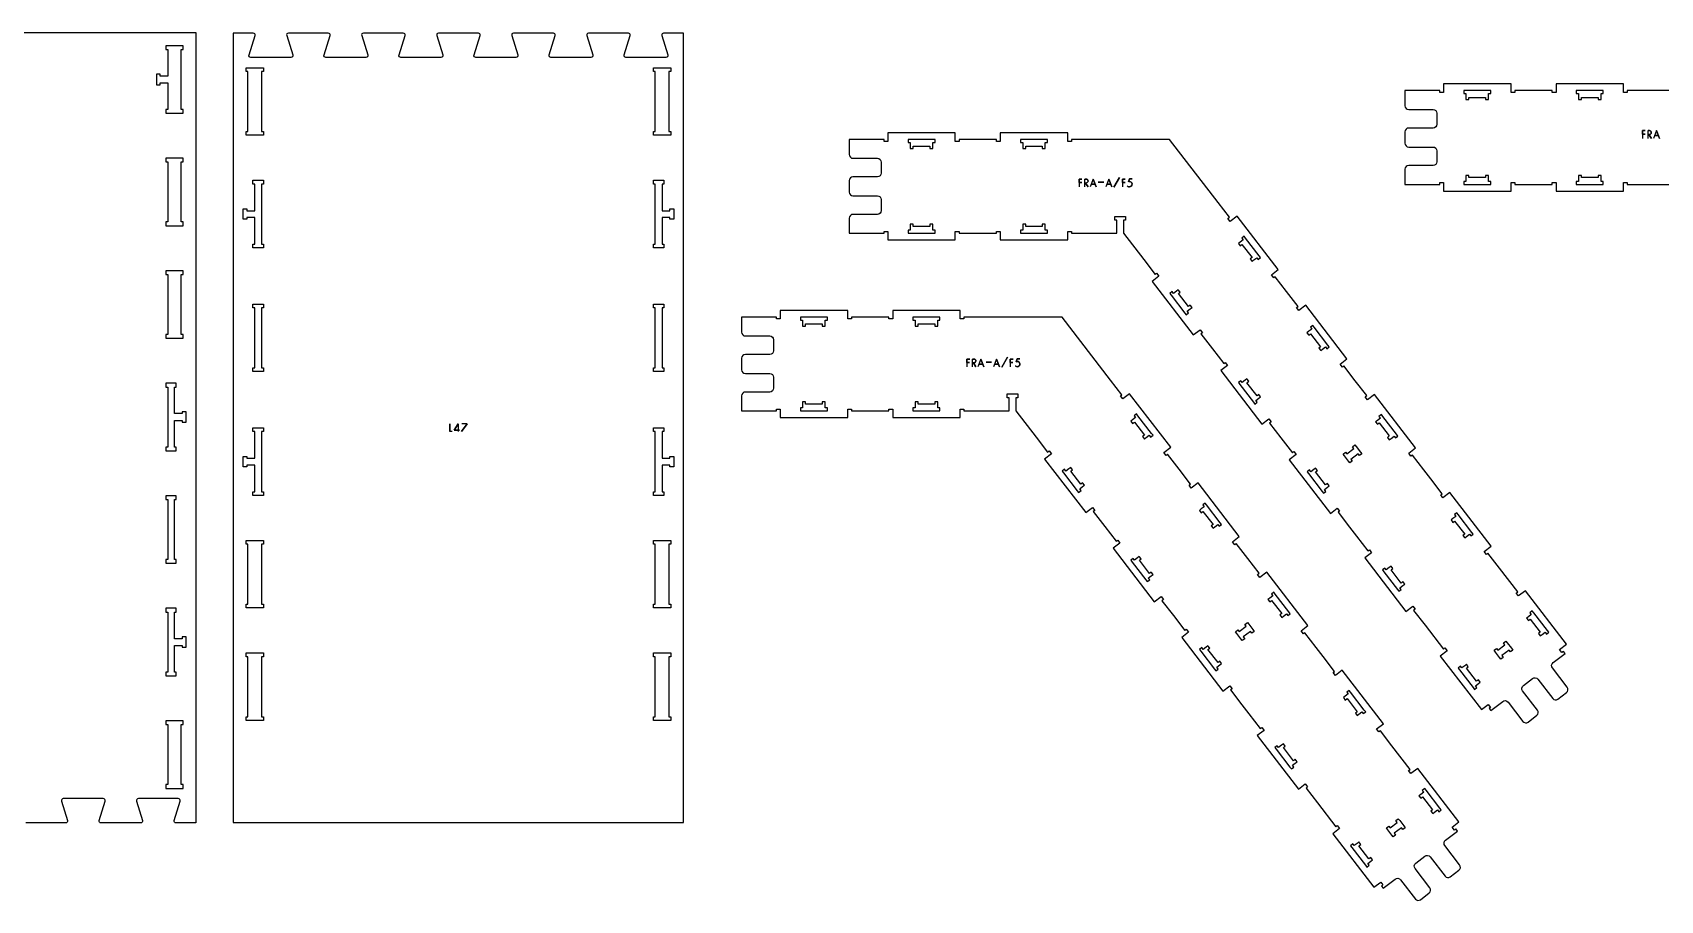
# Model space of a CAD drawing. Extents: x -8400 to 9125, y -4246 to 4193.
# Drawn here: x 1765 to 6105, y -3660 to -1346 of the extents above; entities that cross this region are included whole.
import ezdxf

# ---------------------------------------------------------------- set-up
doc = ezdxf.new("R2010")
doc.units = 0
for name, color, linetype in [('CUTS', 7, 'CONTINUOUS'), ('OUTLINES', 7, 'CONTINUOUS'), ('TAGS', 7, 'CONTINUOUS')]:
    doc.layers.add(name, color=color, linetype=linetype)

msp = doc.modelspace()

# ---------------------------------------------------------------- linework, layer by layer
at = {"layer": 'CUTS', "color": 4}
for points in [[(2166, -1561.4), (2166, -1551.4), (2161, -1551.4), (2161, -1391.4), (2166, -1391.4), (2166, -1381.4), (2120, -1381.4), (2120, -1391.4), (2125, -1391.4), (2125, -1462.4), (2105, -1462.4), (2105, -1457.4), (2095, -1457.4), (2095, -1485.4), (2105, -1485.4), (2105, -1480.4), (2125, -1480.4), (2125, -1551.4), (2120, -1551.4), (2120, -1561.4)], [(2375, -1450.3), (2375, -1610.3), (2380, -1610.3), (2380, -1620.3), (2334, -1620.3), (2334, -1610.3), (2339, -1610.3), (2339, -1450.3), (2334, -1450.3), (2334, -1440.3), (2380, -1440.3), (2380, -1450.3)], [(3461, -1610.3), (3466, -1610.3), (3466, -1620.3), (3420, -1620.3), (3420, -1610.3), (3425, -1610.3), (3425, -1450.3), (3420, -1450.3), (3420, -1440.3), (3466, -1440.3), (3466, -1450.3), (3461, -1450.3)], [(5586.2, -1501.2), (5580.2, -1501.2), (5580.2, -1509.2), (5586.2, -1509.2), (5586.2, -1519.2), (5586.2, -1525.2), (5594.2, -1525.2), (5594.2, -1519.2), (5638.2, -1519.2), (5638.2, -1525.2), (5646.2, -1525.2), (5646.2, -1519.2), (5646.2, -1509.2), (5652.2, -1509.2), (5652.2, -1501.2), (5646.2, -1501.2)], [(5886.2, -1501.2), (5880.2, -1501.2), (5880.2, -1509.2), (5886.2, -1509.2), (5886.2, -1519.2), (5886.2, -1525.2), (5894.2, -1525.2), (5894.2, -1519.2), (5938.2, -1519.2), (5938.2, -1525.2), (5946.2, -1525.2), (5946.2, -1519.2), (5946.2, -1509.2), (5952.2, -1509.2), (5952.2, -1501.2), (5946.2, -1501.2)], [(4104.7, -1631.4), (4098.7, -1631.4), (4098.7, -1639.4), (4104.7, -1639.4), (4104.7, -1649.4), (4104.7, -1655.4), (4112.7, -1655.4), (4112.7, -1649.4), (4156.7, -1649.4), (4156.7, -1655.4), (4164.7, -1655.4), (4164.7, -1649.4), (4164.7, -1639.4), (4170.7, -1639.4), (4170.7, -1631.4), (4164.7, -1631.4)], [(4404.7, -1631.4), (4398.7, -1631.4), (4398.7, -1639.4), (4404.7, -1639.4), (4404.7, -1649.4), (4404.7, -1655.4), (4412.7, -1655.4), (4412.7, -1649.4), (4456.7, -1649.4), (4456.7, -1655.4), (4464.7, -1655.4), (4464.7, -1649.4), (4464.7, -1639.4), (4470.7, -1639.4), (4470.7, -1631.4), (4464.7, -1631.4)], [(2125, -1691.4), (2125, -1851.4), (2120, -1851.4), (2120, -1861.4), (2166, -1861.4), (2166, -1851.4), (2161, -1851.4), (2161, -1691.4), (2166, -1691.4), (2166, -1681.4), (2120, -1681.4), (2120, -1691.4)], [(5646.2, -1751.2), (5652.2, -1751.2), (5652.2, -1743.2), (5646.2, -1743.2), (5646.2, -1733.2), (5646.2, -1727.2), (5638.2, -1727.2), (5638.2, -1733.2), (5594.2, -1733.2), (5594.2, -1727.2), (5586.2, -1727.2), (5586.2, -1733.2), (5586.2, -1743.2), (5580.2, -1743.2), (5580.2, -1751.2), (5586.2, -1751.2)], [(5946.2, -1751.2), (5952.2, -1751.2), (5952.2, -1743.2), (5946.2, -1743.2), (5946.2, -1733.2), (5946.2, -1727.2), (5938.2, -1727.2), (5938.2, -1733.2), (5894.2, -1733.2), (5894.2, -1727.2), (5886.2, -1727.2), (5886.2, -1733.2), (5886.2, -1743.2), (5880.2, -1743.2), (5880.2, -1751.2), (5886.2, -1751.2)], [(2375, -1910.3), (2380, -1910.3), (2380, -1920.3), (2352, -1920.3), (2352, -1910.3), (2357, -1910.3), (2357, -1839.3), (2336, -1839.3), (2336, -1844.3), (2326, -1844.3), (2326, -1816.3), (2336, -1816.3), (2336, -1821.3), (2357, -1821.3), (2357, -1750.3), (2352, -1750.3), (2352, -1740.3), (2380, -1740.3), (2380, -1750.3), (2375, -1750.3)], [(3420, -1910.3), (3425, -1910.3), (3425, -1750.3), (3420, -1750.3), (3420, -1740.3), (3448, -1740.3), (3448, -1750.3), (3443, -1750.3), (3443, -1821.3), (3464, -1821.3), (3464, -1816.3), (3474, -1816.3), (3474, -1844.3), (3464, -1844.3), (3464, -1839.3), (3443, -1839.3), (3443, -1910.3), (3448, -1910.3), (3448, -1920.3), (3420, -1920.3)], [(4164.7, -1881.4), (4170.7, -1881.4), (4170.7, -1873.4), (4164.7, -1873.4), (4164.7, -1863.4), (4164.7, -1857.4), (4156.7, -1857.4), (4156.7, -1863.4), (4112.7, -1863.4), (4112.7, -1857.4), (4104.7, -1857.4), (4104.7, -1863.4), (4104.7, -1873.4), (4098.7, -1873.4), (4098.7, -1881.4), (4104.7, -1881.4)], [(4464.7, -1881.4), (4470.7, -1881.4), (4470.7, -1873.4), (4464.7, -1873.4), (4464.7, -1863.4), (4464.7, -1857.4), (4456.7, -1857.4), (4456.7, -1863.4), (4412.7, -1863.4), (4412.7, -1857.4), (4404.7, -1857.4), (4404.7, -1863.4), (4404.7, -1873.4), (4398.7, -1873.4), (4398.7, -1881.4), (4404.7, -1881.4)], [(4998.4, -1894.2), (4994.7, -1889.4), (4988.4, -1894.3), (4992.1, -1899.1), (4984.1, -1905.2), (4979.4, -1908.8), (4984.2, -1915.1), (4989, -1911.5), (5015.8, -1946.4), (5011.1, -1950), (5016, -1956.4), (5020.7, -1952.7), (5028.6, -1946.6), (5032.3, -1951.4), (5038.6, -1946.5), (5035, -1941.7)], [(2161, -1991.4), (2166, -1991.4), (2166, -1981.4), (2120, -1981.4), (2120, -1991.4), (2125, -1991.4), (2125, -2151.4), (2120, -2151.4), (2120, -2161.4), (2166, -2161.4), (2166, -2151.4), (2161, -2151.4)], [(4836.8, -2094.2), (4840.5, -2098.9), (4846.8, -2094), (4843.2, -2089.3), (4851.1, -2083.2), (4855.8, -2079.5), (4851, -2073.2), (4846.2, -2076.8), (4819.4, -2042), (4824.1, -2038.3), (4819.3, -2032), (4814.5, -2035.6), (4806.6, -2041.7), (4802.9, -2037), (4796.6, -2041.8), (4800.2, -2046.6)], [(2380, -2080.3), (2375, -2080.3), (2375, -2240.3), (2380, -2240.3), (2380, -2250.4), (2352, -2250.4), (2352, -2240.3), (2357, -2240.3), (2357, -2080.3), (2352, -2080.3), (2352, -2070.4), (2380, -2070.4)], [(3443, -2240.3), (3448, -2240.3), (3448, -2250.4), (3420, -2250.4), (3420, -2240.3), (3425, -2240.3), (3425, -2080.3), (3420, -2080.3), (3420, -2070.4), (3448, -2070.4), (3448, -2080.3), (3443, -2080.3)], [(3817.8, -2105), (3811.8, -2105), (3811.8, -2113), (3817.8, -2113), (3817.8, -2123), (3817.8, -2129), (3825.8, -2129), (3825.8, -2123), (3869.8, -2123), (3869.8, -2129), (3877.8, -2129), (3877.8, -2123), (3877.8, -2113), (3883.8, -2113), (3883.8, -2105), (3877.8, -2105)], [(4117.8, -2105), (4111.8, -2105), (4111.8, -2113), (4117.8, -2113), (4117.8, -2123), (4117.8, -2129), (4125.8, -2129), (4125.8, -2123), (4169.8, -2123), (4169.8, -2129), (4177.8, -2129), (4177.8, -2123), (4177.8, -2113), (4183.8, -2113), (4183.8, -2105), (4177.8, -2105)], [(5181.3, -2132), (5177.6, -2127.2), (5171.3, -2132.1), (5175, -2136.8), (5167, -2142.9), (5162.3, -2146.6), (5167.2, -2152.9), (5171.9, -2149.3), (5198.7, -2184.2), (5194, -2187.8), (5198.9, -2194.2), (5203.6, -2190.5), (5211.5, -2184.4), (5215.2, -2189.2), (5221.5, -2184.3), (5217.9, -2179.5)], [(2148, -2461.4), (2148, -2451.4), (2143, -2451.4), (2143, -2380.4), (2164, -2380.4), (2164, -2385.4), (2174, -2385.4), (2174, -2357.4), (2164, -2357.4), (2164, -2362.4), (2143, -2362.4), (2143, -2291.4), (2148, -2291.4), (2148, -2281.4), (2120, -2281.4), (2120, -2291.4), (2125, -2291.4), (2125, -2451.4), (2120, -2451.4), (2120, -2461.4)], [(5019.7, -2331.9), (5023.4, -2336.7), (5029.7, -2331.8), (5026.1, -2327.1), (5034, -2321), (5038.8, -2317.3), (5033.9, -2311), (5029.1, -2314.6), (5002.3, -2279.8), (5007, -2276.1), (5002.2, -2269.8), (4997.4, -2273.4), (4989.5, -2279.5), (4985.8, -2274.8), (4979.5, -2279.6), (4983.1, -2284.4)], [(3877.8, -2355), (3883.8, -2355), (3883.8, -2347), (3877.8, -2347), (3877.8, -2337), (3877.8, -2331), (3869.8, -2331), (3869.8, -2337), (3825.8, -2337), (3825.8, -2331), (3817.8, -2331), (3817.8, -2337), (3817.8, -2347), (3811.8, -2347), (3811.8, -2355), (3817.8, -2355)], [(4177.8, -2355), (4183.8, -2355), (4183.8, -2347), (4177.8, -2347), (4177.8, -2337), (4177.8, -2331), (4169.8, -2331), (4169.8, -2337), (4125.8, -2337), (4125.8, -2331), (4117.8, -2331), (4117.8, -2337), (4117.8, -2347), (4111.8, -2347), (4111.8, -2355), (4117.8, -2355)], [(4711.5, -2367.8), (4707.9, -2363), (4701.5, -2367.9), (4705.2, -2372.7), (4697.3, -2378.7), (4692.5, -2382.4), (4697.4, -2388.7), (4702.1, -2385.1), (4729, -2420), (4724.2, -2423.6), (4729.1, -2430), (4733.8, -2426.3), (4741.8, -2420.2), (4745.4, -2425), (4751.8, -2420.1), (4748.1, -2415.3)], [(5364.2, -2369.7), (5360.6, -2365), (5354.2, -2369.9), (5357.9, -2374.6), (5349.9, -2380.7), (5345.2, -2384.4), (5350.1, -2390.7), (5354.8, -2387.1), (5381.7, -2421.9), (5376.9, -2425.6), (5381.8, -2431.9), (5386.5, -2428.3), (5394.5, -2422.2), (5398.1, -2426.9), (5404.5, -2422.1), (5400.8, -2417.3)], [(2352, -2580.4), (2352, -2570.4), (2357, -2570.4), (2357, -2499.4), (2336, -2499.4), (2336, -2504.4), (2326, -2504.4), (2326, -2476.4), (2336, -2476.4), (2336, -2481.4), (2357, -2481.4), (2357, -2410.4), (2352, -2410.4), (2352, -2400.4), (2380, -2400.4), (2380, -2410.4), (2375, -2410.4), (2375, -2570.4), (2380, -2570.4), (2380, -2580.4)], [(3443, -2570.4), (3448, -2570.4), (3448, -2580.4), (3420, -2580.4), (3420, -2570.4), (3425, -2570.4), (3425, -2410.4), (3420, -2410.4), (3420, -2400.4), (3448, -2400.4), (3448, -2410.4), (3443, -2410.4), (3443, -2481.4), (3464, -2481.4), (3464, -2476.4), (3474, -2476.4), (3474, -2504.4), (3464, -2504.4), (3464, -2499.4), (3443, -2499.4)], [(5290.1, -2445.7), (5293.8, -2450.4), (5304.8, -2464.7), (5308.4, -2469.4), (5302.1, -2474.3), (5298.4, -2469.6), (5279.4, -2484.2), (5283.1, -2488.9), (5276.7, -2493.8), (5273.1, -2489.1), (5262.1, -2474.8), (5258.4, -2470.1), (5264.8, -2465.2), (5268.4, -2469.9), (5287.5, -2455.3), (5283.8, -2450.5)], [(4550, -2567.8), (4553.6, -2572.5), (4560, -2567.6), (4556.3, -2562.9), (4564.2, -2556.8), (4569, -2553.1), (4564.1, -2546.8), (4559.3, -2550.4), (4532.5, -2515.6), (4537.3, -2511.9), (4532.4, -2505.6), (4527.6, -2509.2), (4519.7, -2515.3), (4516.1, -2510.6), (4509.7, -2515.4), (4513.4, -2520.2)], [(5202.6, -2569.7), (5206.3, -2574.5), (5212.6, -2569.6), (5209, -2564.9), (5216.9, -2558.8), (5221.7, -2555.1), (5216.8, -2548.8), (5212, -2552.4), (5185.2, -2517.5), (5190, -2513.9), (5185.1, -2507.5), (5180.3, -2511.2), (5172.4, -2517.3), (5168.7, -2512.5), (5162.4, -2517.4), (5166.1, -2522.2)], [(2120, -2751.4), (2120, -2761.4), (2148, -2761.4), (2148, -2751.4), (2143, -2751.4), (2143, -2591.4), (2148, -2591.4), (2148, -2581.4), (2120, -2581.4), (2120, -2591.4), (2125, -2591.4), (2125, -2751.4)], [(4894.4, -2605.6), (4890.8, -2600.8), (4884.4, -2605.7), (4888.1, -2610.4), (4880.2, -2616.5), (4875.4, -2620.2), (4880.3, -2626.5), (4885, -2622.9), (4911.9, -2657.8), (4907.1, -2661.4), (4912, -2667.8), (4916.8, -2664.1), (4924.7, -2658), (4928.3, -2662.8), (4934.7, -2657.9), (4931, -2653.1)], [(5565.4, -2631.3), (5561.8, -2626.6), (5555.4, -2631.4), (5559.1, -2636.2), (5551.1, -2642.3), (5546.4, -2645.9), (5551.3, -2652.3), (5556, -2648.6), (5582.9, -2683.5), (5578.1, -2687.2), (5583, -2693.5), (5587.7, -2689.8), (5595.7, -2683.8), (5599.3, -2688.5), (5605.7, -2683.6), (5602, -2678.9)], [(2380, -2700.4), (2380, -2710.4), (2375, -2710.4), (2375, -2870.4), (2380, -2870.4), (2380, -2880.4), (2334, -2880.4), (2334, -2870.4), (2339, -2870.4), (2339, -2710.4), (2334, -2710.4), (2334, -2700.4)], [(3466, -2700.4), (3466, -2710.4), (3461, -2710.4), (3461, -2870.4), (3466, -2870.4), (3466, -2880.4), (3420, -2880.4), (3420, -2870.4), (3425, -2870.4), (3425, -2710.4), (3420, -2710.4), (3420, -2700.4)], [(4732.9, -2805.5), (4736.5, -2810.3), (4742.9, -2805.4), (4739.2, -2800.7), (4747.1, -2794.6), (4751.9, -2790.9), (4747, -2784.6), (4742.3, -2788.2), (4715.4, -2753.4), (4720.2, -2749.7), (4715.3, -2743.4), (4710.5, -2747), (4702.6, -2753.1), (4699, -2748.4), (4692.6, -2753.2), (4696.3, -2758)], [(5403.8, -2831.3), (5407.5, -2836.1), (5413.8, -2831.2), (5410.2, -2826.4), (5418.1, -2820.3), (5422.9, -2816.7), (5418, -2810.3), (5413.2, -2814), (5386.4, -2779.1), (5391.2, -2775.5), (5386.3, -2769.1), (5381.5, -2772.8), (5373.6, -2778.9), (5369.9, -2774.1), (5363.6, -2779), (5367.3, -2783.7)], [(5077.3, -2843.3), (5073.7, -2838.6), (5067.4, -2843.5), (5071, -2848.2), (5063.1, -2854.3), (5058.3, -2858), (5063.2, -2864.3), (5068, -2860.7), (5094.8, -2895.5), (5090, -2899.2), (5094.9, -2905.5), (5099.7, -2901.9), (5107.6, -2895.8), (5111.2, -2900.5), (5117.6, -2895.7), (5113.9, -2890.9)], [(2120, -2891.4), (2125, -2891.4), (2125, -3051.4), (2120, -3051.4), (2120, -3061.4), (2148, -3061.4), (2148, -3051.4), (2143, -3051.4), (2143, -2980.4), (2164, -2980.4), (2164, -2985.4), (2174, -2985.4), (2174, -2957.4), (2164, -2957.4), (2164, -2962.4), (2143, -2962.4), (2143, -2891.4), (2148, -2891.4), (2148, -2881.4), (2120, -2881.4)], [(5766.7, -2893), (5763, -2888.2), (5756.7, -2893.1), (5760.3, -2897.8), (5752.4, -2903.9), (5747.7, -2907.6), (5752.5, -2913.9), (5757.3, -2910.3), (5784.1, -2945.1), (5779.4, -2948.8), (5784.2, -2955.1), (5789, -2951.5), (5796.9, -2945.4), (5800.6, -2950.1), (5806.9, -2945.3), (5803.3, -2940.5)], [(5003.3, -2919.3), (5006.9, -2924), (5017.9, -2938.3), (5021.6, -2943), (5015.2, -2947.9), (5011.6, -2943.2), (4992.5, -2957.8), (4996.2, -2962.5), (4989.9, -2967.4), (4986.2, -2962.7), (4975.2, -2948.4), (4971.6, -2943.7), (4977.9, -2938.8), (4981.6, -2943.5), (5000.6, -2928.9), (4996.9, -2924.1)], [(4915.8, -3043.3), (4919.4, -3048.1), (4925.8, -3043.2), (4922.1, -3038.5), (4930, -3032.4), (4934.8, -3028.7), (4929.9, -3022.4), (4925.2, -3026), (4898.3, -2991.1), (4903.1, -2987.5), (4898.2, -2981.1), (4893.5, -2984.8), (4885.5, -2990.9), (4881.9, -2986.1), (4875.5, -2991), (4879.2, -2995.8)], [(5692.7, -2968.9), (5696.3, -2973.7), (5707.3, -2988), (5710.9, -2992.7), (5704.6, -2997.6), (5700.9, -2992.8), (5681.9, -3007.5), (5685.6, -3012.2), (5679.2, -3017.1), (5675.6, -3012.3), (5664.6, -2998.1), (5661, -2993.3), (5667.3, -2988.5), (5670.9, -2993.2), (5690, -2978.6), (5686.3, -2973.8)], [(2380, -3170.4), (2380, -3180.4), (2334, -3180.4), (2334, -3170.4), (2339, -3170.4), (2339, -3010.4), (2334, -3010.4), (2334, -3000.4), (2380, -3000.4), (2380, -3010.4), (2375, -3010.4), (2375, -3170.4)], [(3420, -3180.4), (3420, -3170.4), (3425, -3170.4), (3425, -3010.4), (3420, -3010.4), (3420, -3000.4), (3466, -3000.4), (3466, -3010.4), (3461, -3010.4), (3461, -3170.4), (3466, -3170.4), (3466, -3180.4)], [(5605.1, -3092.9), (5608.8, -3097.7), (5615.1, -3092.8), (5611.4, -3088.1), (5619.4, -3082), (5624.1, -3078.3), (5619.2, -3072), (5614.5, -3075.6), (5587.7, -3040.7), (5592.4, -3037.1), (5587.5, -3030.7), (5582.8, -3034.4), (5574.9, -3040.5), (5571.2, -3035.7), (5564.9, -3040.6), (5568.5, -3045.4)], [(5278.6, -3104.9), (5274.9, -3100.2), (5268.6, -3105), (5272.2, -3109.8), (5264.3, -3115.9), (5259.5, -3119.5), (5264.4, -3125.9), (5269.2, -3122.2), (5296, -3157.1), (5291.2, -3160.8), (5296.1, -3167.1), (5300.9, -3163.4), (5308.8, -3157.3), (5312.5, -3162.1), (5318.8, -3157.2), (5315.1, -3152.5)], [(2120, -3351.4), (2120, -3361.4), (2166, -3361.4), (2166, -3351.4), (2161, -3351.4), (2161, -3191.4), (2166, -3191.4), (2166, -3181.4), (2120, -3181.4), (2120, -3191.4), (2125, -3191.4), (2125, -3351.4)], [(5117, -3304.9), (5120.6, -3309.7), (5127, -3304.8), (5123.3, -3300), (5131.2, -3293.9), (5136, -3290.3), (5131.1, -3283.9), (5126.4, -3287.6), (5099.5, -3252.7), (5104.3, -3249), (5099.4, -3242.7), (5094.7, -3246.4), (5086.7, -3252.5), (5083.1, -3247.7), (5076.7, -3252.6), (5080.4, -3257.3)], [(5479.8, -3366.6), (5476.2, -3361.8), (5469.8, -3366.7), (5473.5, -3371.4), (5465.5, -3377.5), (5460.8, -3381.2), (5465.7, -3387.5), (5470.4, -3383.9), (5497.2, -3418.7), (5492.5, -3422.4), (5497.4, -3428.7), (5502.1, -3425.1), (5510.1, -3419), (5513.7, -3423.7), (5520.1, -3418.9), (5516.4, -3414.1)], [(5405.8, -3442.5), (5409.4, -3447.3), (5420.4, -3461.6), (5424.1, -3466.3), (5417.7, -3471.2), (5414.1, -3466.4), (5395.1, -3481.1), (5398.7, -3485.8), (5392.4, -3490.7), (5388.7, -3485.9), (5377.7, -3471.7), (5374.1, -3466.9), (5380.4, -3462.1), (5384.1, -3466.8), (5403.1, -3452.2), (5399.5, -3447.4)], [(5318.2, -3566.5), (5321.9, -3571.3), (5328.2, -3566.4), (5324.6, -3561.7), (5332.5, -3555.6), (5337.3, -3551.9), (5332.4, -3545.6), (5327.6, -3549.2), (5300.8, -3514.3), (5305.6, -3510.7), (5300.7, -3504.3), (5295.9, -3508), (5288, -3514.1), (5284.3, -3509.3), (5278, -3514.2), (5281.7, -3519)]]:
    msp.add_lwpolyline(points, close=True, dxfattribs=at)
at = {"layer": 'OUTLINES', "color": 5}
for points in [[(1000, -1346.4), (2200, -1346.4), (2200, -3453.6), (2146.8, -3453.6), (2144.6, -3453.1), (2142.9, -3451.7), (2142.1, -3449.7), (2142.2, -3447.5), (2158.2, -3395.4), (2158.4, -3393), (2157.5, -3390.8), (2155.6, -3389.2), (2153.2, -3388.6), (2046.8, -3388.6), (2044.4, -3389.2), (2042.5, -3390.8), (2041.6, -3393), (2041.8, -3395.4), (2057.8, -3447.5), (2057.9, -3449.7), (2057.1, -3451.7), (2055.4, -3453.1), (2053.2, -3453.6), (1946.8, -3453.6), (1944.6, -3453.1), (1942.9, -3451.7), (1942.1, -3449.7), (1942.2, -3447.5), (1958.2, -3395.4), (1958.4, -3393), (1957.5, -3390.8), (1955.6, -3389.2), (1953.2, -3388.6), (1846.8, -3388.6), (1844.4, -3389.2), (1842.5, -3390.8), (1841.6, -3393), (1841.8, -3395.4), (1857.8, -3447.5), (1857.9, -3449.7), (1857.1, -3451.7), (1855.4, -3453.1), (1853.2, -3453.6), (1746.8, -3453.6)], [(6277.8, -1501.2), (6066.2, -1501.2), (6016.2, -1501.2), (6016.2, -1506.2), (6006.2, -1506.2), (6006.2, -1483.2), (5826.2, -1483.2), (5826.2, -1506.2), (5816.2, -1506.2), (5816.2, -1501.2), (5766.2, -1501.2), (5716.2, -1501.2), (5716.2, -1506.2), (5706.2, -1506.2), (5706.2, -1483.2), (5526.2, -1483.2), (5526.2, -1506.2), (5516.2, -1506.2), (5516.2, -1501.2), (5423.5, -1501.2), (5423.5, -1541.5), (5424.2, -1545.2), (5426.4, -1548.6), (5429.8, -1550.8), (5433.5, -1551.5), (5498.5, -1551.5), (5502.2, -1552.2), (5505.6, -1554.4), (5507.8, -1557.8), (5508.5, -1561.5), (5508.5, -1591), (5507.8, -1594.7), (5505.6, -1598.1), (5502.2, -1600.3), (5498.5, -1601), (5433.5, -1601), (5429.8, -1601.7), (5426.4, -1603.9), (5424.2, -1607.3), (5423.5, -1611), (5423.5, -1641.5), (5424.2, -1645.2), (5426.4, -1648.6), (5429.8, -1650.8), (5433.5, -1651.5), (5498.5, -1651.5), (5502.2, -1652.2), (5505.6, -1654.4), (5507.8, -1657.8), (5508.5, -1661.5), (5508.5, -1691), (5507.8, -1694.7), (5505.6, -1698.1), (5502.2, -1700.3), (5498.5, -1701), (5433.5, -1701), (5429.8, -1701.7), (5426.4, -1703.9), (5424.2, -1707.3), (5423.5, -1711), (5423.5, -1751.2), (5516.2, -1751.2), (5516.2, -1746.2), (5526.2, -1746.2), (5526.2, -1769.2), (5706.2, -1769.2), (5706.2, -1746.2), (5716.2, -1746.2), (5716.2, -1751.2), (5766.2, -1751.2), (5816.2, -1751.2), (5816.2, -1746.2), (5826.2, -1746.2), (5826.2, -1769.2), (6006.2, -1769.2), (6006.2, -1746.2), (6016.2, -1746.2), (6016.2, -1751.2), (6066.2, -1751.2), (6136.7, -1751.2)]]:
    msp.add_lwpolyline(points, dxfattribs=at)
for points in [[(3442.1, -1352), (3442.2, -1354.2), (3458.2, -1406.2), (3458.4, -1408.6), (3457.5, -1410.9), (3455.6, -1412.4), (3453.2, -1413), (3346.8, -1413), (3344.4, -1412.4), (3342.5, -1410.9), (3341.6, -1408.6), (3341.8, -1406.2), (3357.8, -1354.2), (3357.9, -1352), (3357.1, -1349.9), (3355.4, -1348.5), (3353.2, -1348), (3246.8, -1348), (3244.6, -1348.5), (3242.9, -1349.9), (3242.1, -1352), (3242.2, -1354.2), (3258.2, -1406.2), (3258.4, -1408.6), (3257.5, -1410.9), (3255.6, -1412.4), (3253.2, -1413), (3146.8, -1413), (3144.4, -1412.4), (3142.5, -1410.9), (3141.6, -1408.6), (3141.8, -1406.2), (3157.8, -1354.2), (3157.9, -1352), (3157.1, -1349.9), (3155.4, -1348.5), (3153.2, -1348), (3046.8, -1348), (3044.6, -1348.5), (3042.9, -1349.9), (3042.1, -1352), (3042.2, -1354.2), (3058.2, -1406.2), (3058.4, -1408.6), (3057.5, -1410.9), (3055.6, -1412.4), (3053.2, -1413), (2946.8, -1413), (2944.4, -1412.4), (2942.5, -1410.9), (2941.6, -1408.6), (2941.8, -1406.2), (2957.8, -1354.2), (2957.9, -1352), (2957.1, -1349.9), (2955.4, -1348.5), (2953.2, -1348), (2846.8, -1348), (2844.6, -1348.5), (2842.9, -1349.9), (2842.1, -1352), (2842.2, -1354.2), (2858.2, -1406.2), (2858.4, -1408.6), (2857.5, -1410.9), (2855.6, -1412.4), (2853.2, -1413), (2746.8, -1413), (2744.4, -1412.4), (2742.5, -1410.9), (2741.6, -1408.6), (2741.8, -1406.2), (2757.8, -1354.2), (2757.9, -1352), (2757.1, -1349.9), (2755.4, -1348.5), (2753.2, -1348), (2646.8, -1348), (2644.6, -1348.5), (2642.9, -1349.9), (2642.1, -1352), (2642.2, -1354.2), (2658.2, -1406.2), (2658.4, -1408.6), (2657.5, -1410.9), (2655.6, -1412.4), (2653.2, -1413), (2546.8, -1413), (2544.4, -1412.4), (2542.5, -1410.9), (2541.6, -1408.6), (2541.8, -1406.2), (2557.8, -1354.2), (2557.9, -1352), (2557.1, -1349.9), (2555.4, -1348.5), (2553.2, -1348), (2446.8, -1348), (2444.6, -1348.5), (2442.9, -1349.9), (2442.1, -1352), (2442.2, -1354.2), (2458.2, -1406.2), (2458.4, -1408.6), (2457.5, -1410.9), (2455.6, -1412.4), (2453.2, -1413), (2346.8, -1413), (2344.4, -1412.4), (2342.5, -1410.9), (2341.6, -1408.6), (2341.8, -1406.2), (2357.8, -1354.2), (2357.9, -1352), (2357.1, -1349.9), (2355.4, -1348.5), (2353.2, -1348), (2300, -1348), (2300, -3452), (3500, -3452), (3500, -1348), (3446.8, -1348), (3444.6, -1348.5), (3442.9, -1349.9)], [(4534.7, -1876.4), (4534.7, -1881.4), (4584.7, -1881.4), (4655.1, -1881.4), (4655.1, -1846.4), (4650.1, -1846.4), (4650.1, -1836.4), (4678.1, -1836.4), (4678.1, -1846.4), (4673.1, -1846.4), (4673.1, -1881.4), (4727.1, -1951.5), (4757.6, -1991.1), (4761.5, -1988.1), (4767.6, -1996), (4749.4, -2010), (4859.1, -2152.7), (4877.4, -2138.7), (4883.5, -2146.6), (4879.5, -2149.6), (4910, -2189.3), (4940.5, -2228.9), (4944.4, -2225.9), (4950.5, -2233.8), (4932.3, -2247.8), (5042, -2390.5), (5060.3, -2376.5), (5066.4, -2384.4), (5062.4, -2387.4), (5092.9, -2427.1), (5123.4, -2466.7), (5127.3, -2463.6), (5133.4, -2471.6), (5115.2, -2485.6), (5225, -2628.3), (5243.2, -2614.2), (5249.3, -2622.2), (5245.3, -2625.2), (5275.8, -2664.8), (5294.2, -2688.7), (5324.6, -2728.3), (5328.6, -2725.3), (5334.7, -2733.2), (5316.5, -2747.2), (5426.2, -2889.9), (5444.4, -2875.9), (5450.5, -2883.8), (5446.6, -2886.9), (5477.1, -2926.5), (5525.9, -2990), (5529.9, -2986.9), (5536, -2994.8), (5517.7, -3008.9), (5627.5, -3151.5), (5645.7, -3137.5), (5651.8, -3145.4), (5647.8, -3148.5), (5652.1, -3154), (5684, -3129.5), (5687.4, -3127.8), (5691.6, -3127.5), (5695.5, -3128.8), (5698.4, -3131.4), (5738, -3182.9), (5740.7, -3185.3), (5744.5, -3186.6), (5748.4, -3186.3), (5751.7, -3184.7), (5775.1, -3166.7), (5777.5, -3164), (5778.8, -3160.2), (5778.5, -3156.3), (5776.9, -3153), (5737.2, -3101.5), (5735.5, -3098.1), (5735.2, -3093.9), (5736.5, -3090), (5739.1, -3087.1), (5763.3, -3068.5), (5766.7, -3066.8), (5770.8, -3066.5), (5774.8, -3067.9), (5777.6, -3070.4), (5817.3, -3121.9), (5820, -3124.4), (5823.7, -3125.6), (5827.7, -3125.4), (5831, -3123.7), (5854.3, -3105.7), (5856.8, -3103), (5858.1, -3099.3), (5857.8, -3095.3), (5856.1, -3092), (5816.5, -3040.5), (5814.8, -3037.1), (5814.4, -3033), (5815.8, -3029), (5818.4, -3026.2), (5850.3, -3001.6), (5846, -2996.1), (5842, -2999.1), (5835.9, -2991.2), (5854.2, -2977.2), (5744.4, -2834.5), (5726.2, -2848.5), (5720.1, -2840.6), (5724.1, -2837.5), (5675.2, -2774.1), (5644.7, -2734.4), (5640.8, -2737.5), (5634.7, -2729.6), (5652.9, -2715.5), (5543.2, -2572.9), (5524.9, -2586.9), (5518.8, -2579), (5522.8, -2575.9), (5492.3, -2536.3), (5474, -2512.4), (5443.5, -2472.8), (5439.5, -2475.8), (5433.4, -2467.9), (5451.6, -2453.9), (5341.9, -2311.2), (5323.7, -2325.2), (5317.6, -2317.3), (5321.5, -2314.3), (5291, -2274.6), (5260.6, -2235), (5256.6, -2238.1), (5250.5, -2230.1), (5268.7, -2216.1), (5159, -2073.4), (5140.8, -2087.5), (5134.7, -2079.5), (5138.6, -2076.5), (5108.1, -2036.8), (5077.7, -1997.2), (5073.7, -2000.3), (5067.6, -1992.3), (5085.8, -1978.3), (4976.1, -1835.6), (4957.8, -1849.7), (4951.7, -1841.7), (4955.7, -1838.7), (4925.2, -1799.1), (4796.2, -1631.4), (4584.7, -1631.4), (4534.7, -1631.4), (4534.7, -1636.4), (4524.7, -1636.4), (4524.7, -1613.4), (4344.7, -1613.4), (4344.7, -1636.4), (4334.7, -1636.4), (4334.7, -1631.4), (4284.7, -1631.4), (4234.7, -1631.4), (4234.7, -1636.4), (4224.7, -1636.4), (4224.7, -1613.4), (4044.7, -1613.4), (4044.7, -1636.4), (4034.7, -1636.4), (4034.7, -1631.4), (3941.9, -1631.4), (3941.9, -1671.6), (3942.6, -1675.3), (3944.9, -1678.7), (3948.3, -1680.9), (3951.9, -1681.6), (4016.9, -1681.6), (4020.6, -1682.3), (4024, -1684.6), (4026.2, -1688), (4026.9, -1691.6), (4026.9, -1721.1), (4026.2, -1724.8), (4024, -1728.2), (4020.6, -1730.4), (4016.9, -1731.1), (3951.9, -1731.1), (3948.3, -1731.8), (3944.9, -1734.1), (3942.6, -1737.5), (3941.9, -1741.1), (3941.9, -1771.6), (3942.6, -1775.3), (3944.9, -1778.7), (3948.3, -1780.9), (3951.9, -1781.6), (4016.9, -1781.6), (4020.6, -1782.3), (4024, -1784.6), (4026.2, -1788), (4026.9, -1791.6), (4026.9, -1821.1), (4026.2, -1824.8), (4024, -1828.2), (4020.6, -1830.4), (4016.9, -1831.1), (3951.9, -1831.1), (3948.3, -1831.8), (3944.9, -1834.1), (3942.6, -1837.4), (3941.9, -1841.1), (3941.9, -1881.4), (4034.7, -1881.4), (4034.7, -1876.4), (4044.7, -1876.4), (4044.7, -1899.4), (4224.7, -1899.4), (4224.7, -1876.4), (4234.7, -1876.4), (4234.7, -1881.4), (4284.7, -1881.4), (4334.7, -1881.4), (4334.7, -1876.4), (4344.7, -1876.4), (4344.7, -1899.4), (4524.7, -1899.4), (4524.7, -1876.4)], [(4247.8, -2350), (4247.8, -2355), (4297.8, -2355), (4368.3, -2355), (4368.3, -2320), (4363.3, -2320), (4363.3, -2310), (4391.3, -2310), (4391.3, -2320), (4386.3, -2320), (4386.3, -2355), (4440.2, -2425.1), (4470.7, -2464.7), (4474.7, -2461.7), (4480.8, -2469.6), (4462.5, -2483.6), (4572.3, -2626.3), (4590.5, -2612.3), (4596.6, -2620.2), (4592.6, -2623.2), (4623.1, -2662.9), (4653.6, -2702.5), (4657.6, -2699.5), (4663.7, -2707.4), (4645.4, -2721.4), (4755.2, -2864.1), (4773.4, -2850.1), (4779.5, -2858), (4775.5, -2861), (4806, -2900.7), (4836.5, -2940.3), (4840.5, -2937.2), (4846.6, -2945.2), (4828.3, -2959.2), (4938.1, -3101.9), (4956.3, -3087.8), (4962.4, -3095.8), (4958.5, -3098.8), (4988.9, -3138.4), (5007.3, -3162.3), (5037.8, -3201.9), (5041.7, -3198.9), (5047.8, -3206.8), (5029.6, -3220.8), (5139.4, -3363.5), (5157.6, -3349.5), (5163.7, -3357.4), (5159.7, -3360.5), (5190.2, -3400.1), (5239, -3463.6), (5243, -3460.5), (5249.1, -3468.4), (5230.9, -3482.5), (5340.6, -3625.1), (5358.8, -3611.1), (5364.9, -3619), (5361, -3622.1), (5365.2, -3627.6), (5397.1, -3603.1), (5400.6, -3601.4), (5404.7, -3601.1), (5408.6, -3602.4), (5411.5, -3605), (5451.2, -3656.5), (5453.9, -3658.9), (5457.6, -3660.2), (5461.6, -3659.9), (5464.8, -3658.3), (5488.2, -3640.3), (5490.6, -3637.6), (5491.9, -3633.8), (5491.6, -3629.9), (5490, -3626.6), (5450.4, -3575.1), (5448.6, -3571.7), (5448.3, -3567.5), (5449.7, -3563.6), (5452.2, -3560.7), (5476.4, -3542.1), (5479.8, -3540.4), (5484, -3540.1), (5487.9, -3541.5), (5490.8, -3544), (5530.4, -3595.5), (5533.1, -3598), (5536.9, -3599.2), (5540.8, -3599), (5544.1, -3597.3), (5567.5, -3579.3), (5569.9, -3576.6), (5571.2, -3572.9), (5570.9, -3568.9), (5569.3, -3565.6), (5529.6, -3514.1), (5527.9, -3510.7), (5527.6, -3506.6), (5528.9, -3502.6), (5531.5, -3499.8), (5563.4, -3475.2), (5559.1, -3469.7), (5555.2, -3472.7), (5549.1, -3464.8), (5567.3, -3450.8), (5457.6, -3308.1), (5439.3, -3322.1), (5433.2, -3314.2), (5437.2, -3311.1), (5388.4, -3247.7), (5357.9, -3208), (5353.9, -3211.1), (5347.8, -3203.1), (5366, -3189.1), (5256.3, -3046.5), (5238.1, -3060.5), (5232, -3052.6), (5235.9, -3049.5), (5205.4, -3009.9), (5187.1, -2986), (5156.6, -2946.4), (5152.6, -2949.4), (5146.6, -2941.5), (5164.8, -2927.5), (5055, -2784.8), (5036.8, -2798.8), (5030.7, -2790.9), (5034.7, -2787.9), (5004.2, -2748.2), (4973.7, -2708.6), (4969.7, -2711.7), (4963.6, -2703.7), (4981.9, -2689.7), (4872.1, -2547), (4853.9, -2561.1), (4847.8, -2553.1), (4851.8, -2550.1), (4821.3, -2510.4), (4790.8, -2470.8), (4786.8, -2473.9), (4780.7, -2465.9), (4799, -2451.9), (4689.2, -2309.2), (4671, -2323.3), (4664.9, -2315.3), (4668.8, -2312.3), (4638.4, -2272.7), (4509.4, -2105), (4297.8, -2105), (4247.8, -2105), (4247.8, -2110), (4237.8, -2110), (4237.8, -2087), (4057.8, -2087), (4057.8, -2110), (4047.8, -2110), (4047.8, -2105), (3997.8, -2105), (3947.8, -2105), (3947.8, -2110), (3937.8, -2110), (3937.8, -2087), (3757.8, -2087), (3757.8, -2110), (3747.8, -2110), (3747.8, -2105), (3655.1, -2105), (3655.1, -2145.2), (3655.8, -2148.9), (3658, -2152.3), (3661.4, -2154.5), (3665.1, -2155.2), (3730.1, -2155.2), (3733.8, -2155.9), (3737.1, -2158.2), (3739.4, -2161.5), (3740.1, -2165.2), (3740.1, -2194.7), (3739.4, -2198.4), (3737.1, -2201.8), (3733.8, -2204), (3730.1, -2204.7), (3665.1, -2204.7), (3661.4, -2205.4), (3658, -2207.7), (3655.8, -2211), (3655.1, -2214.7), (3655.1, -2245.2), (3655.8, -2248.9), (3658, -2252.3), (3661.4, -2254.5), (3665.1, -2255.2), (3730.1, -2255.2), (3733.8, -2255.9), (3737.1, -2258.2), (3739.4, -2261.5), (3740.1, -2265.2), (3740.1, -2294.7), (3739.4, -2298.4), (3737.1, -2301.8), (3733.8, -2304), (3730.1, -2304.7), (3665.1, -2304.7), (3661.4, -2305.4), (3658, -2307.7), (3655.8, -2311), (3655.1, -2314.7), (3655.1, -2355), (3747.8, -2355), (3747.8, -2350), (3757.8, -2350), (3757.8, -2373), (3937.8, -2373), (3937.8, -2350), (3947.8, -2350), (3947.8, -2355), (3997.8, -2355), (4047.8, -2355), (4047.8, -2350), (4057.8, -2350), (4057.8, -2373), (4237.8, -2373), (4237.8, -2350)]]:
    msp.add_lwpolyline(points, close=True, dxfattribs=at)
at = {"layer": 'TAGS', "color": 2}
for points in [[(6056.4, -1617), (6063.6, -1617), (6056.4, -1617), (6056.4, -1607.9), (6064, -1607.9), (6056.4, -1607.9), (6056.4, -1628.4)], [(6071.7, -1628.4), (6071.7, -1607.9), (6075.2, -1607.9), (6077.2, -1608.2), (6078.8, -1609.1), (6079.9, -1610.7), (6080.3, -1613), (6079.7, -1615.3), (6078.4, -1617), (6076.7, -1618), (6075.2, -1618.3), (6071.7, -1618.3), (6075.2, -1618.3), (6076.7, -1618), (6078.4, -1617), (6079.7, -1615.3), (6080.3, -1613), (6079.9, -1610.7), (6078.8, -1609.1), (6077.2, -1608.2), (6075.2, -1607.9), (6071.7, -1607.9)], [(6093.7, -1607.9), (6101.7, -1628.4), (6093.7, -1607.9), (6085.7, -1628.4)], [(4554.6, -1746.3), (4561.8, -1746.3), (4554.6, -1746.3), (4554.6, -1737.2), (4562.2, -1737.2), (4554.6, -1737.2), (4554.6, -1757.7)], [(4569.9, -1757.7), (4569.9, -1737.2), (4573.5, -1737.2), (4575.4, -1737.5), (4577, -1738.4), (4578.1, -1740), (4578.5, -1742.3), (4578, -1744.6), (4576.6, -1746.3), (4574.9, -1747.3), (4573.5, -1747.6), (4569.9, -1747.6), (4573.5, -1747.6), (4574.9, -1747.3), (4576.6, -1746.3), (4578, -1744.6), (4578.5, -1742.3), (4578.1, -1740), (4577, -1738.4), (4575.4, -1737.5), (4573.5, -1737.2), (4569.9, -1737.2)], [(4591.9, -1737.2), (4600, -1757.7), (4591.9, -1737.2), (4583.9, -1757.7)], [(4633.6, -1737.2), (4641.7, -1757.7), (4633.6, -1737.2), (4625.6, -1757.7)], [(4670.3, -1746.3), (4677.5, -1746.3), (4670.3, -1746.3), (4670.3, -1737.2), (4677.9, -1737.2), (4670.3, -1737.2), (4670.3, -1757.7)], [(4683.2, -1755), (4683.8, -1755.6), (4685, -1756.5), (4686.7, -1757.4), (4689.1, -1757.7), (4691.6, -1757.2), (4693.8, -1755.5), (4695.3, -1753), (4695.9, -1750.1), (4695.2, -1747.3), (4693.6, -1745.3), (4691.6, -1744.1), (4689.7, -1743.7), (4688.6, -1743.7), (4687.5, -1743.9), (4686.2, -1744.3), (4689, -1736.6), (4696.1, -1736.6), (4689, -1736.6), (4686.2, -1744.3), (4687.5, -1743.9), (4688.6, -1743.7), (4689.7, -1743.7), (4691.6, -1744.1), (4693.6, -1745.3), (4695.2, -1747.3), (4695.9, -1750.1), (4695.3, -1753), (4693.8, -1755.5), (4691.6, -1757.2), (4689.1, -1757.7), (4686.7, -1757.4), (4685, -1756.5), (4683.8, -1755.6)], [(4255.7, -2226), (4262.9, -2226), (4255.7, -2226), (4255.7, -2216.9), (4263.2, -2216.9), (4255.7, -2216.9), (4255.7, -2237.4)], [(4270.9, -2237.4), (4270.9, -2216.9), (4274.5, -2216.9), (4276.4, -2217.2), (4278, -2218.1), (4279.2, -2219.7), (4279.6, -2222), (4279, -2224.3), (4277.6, -2226), (4276, -2227), (4274.5, -2227.3), (4270.9, -2227.3), (4274.5, -2227.3), (4276, -2227), (4277.6, -2226), (4279, -2224.3), (4279.6, -2222), (4279.2, -2219.7), (4278, -2218.1), (4276.4, -2217.2), (4274.5, -2216.9), (4270.9, -2216.9)], [(4293, -2216.9), (4301, -2237.4), (4293, -2216.9), (4285, -2237.4)], [(4334.7, -2216.9), (4342.7, -2237.4), (4334.7, -2216.9), (4326.7, -2237.4)], [(4371.3, -2226), (4378.5, -2226), (4371.3, -2226), (4371.3, -2216.9), (4378.9, -2216.9), (4371.3, -2216.9), (4371.3, -2237.4)], [(4384.2, -2234.7), (4384.8, -2235.3), (4386, -2236.2), (4387.7, -2237), (4390.1, -2237.4), (4392.7, -2236.8), (4394.9, -2235.2), (4396.4, -2232.7), (4396.9, -2229.7), (4396.3, -2227), (4394.6, -2224.9), (4392.6, -2223.7), (4390.7, -2223.3), (4389.7, -2223.3), (4388.5, -2223.5), (4387.2, -2224), (4390, -2216.3), (4397.1, -2216.3), (4390, -2216.3), (4387.2, -2224), (4388.5, -2223.5), (4389.7, -2223.3), (4390.7, -2223.3), (4392.6, -2223.7), (4394.6, -2224.9), (4396.3, -2227), (4396.9, -2229.7), (4396.4, -2232.7), (4394.9, -2235.2), (4392.7, -2236.8), (4390.1, -2237.4), (4387.7, -2237), (4386, -2236.2), (4384.8, -2235.3)], [(2883.2, -2410.3), (2876.9, -2410.3), (2876.9, -2389.7), (2876.9, -2410.3)], [(2899.7, -2389.7), (2888.6, -2406.4), (2903, -2406.4), (2888.6, -2406.4), (2899.7, -2389.7), (2899.7, -2410.3)], [(2923.1, -2389.7), (2908.6, -2410.3), (2923.1, -2389.7), (2909.3, -2389.7)]]:
    msp.add_lwpolyline(points, dxfattribs=at)
for points in [[(6080.4, -1628.4), (6073.8, -1618.4)], [(6098.9, -1621.1), (6088.5, -1621.1)], [(4662.5, -1732.5), (4647.4, -1758.9)], [(4578.6, -1757.7), (4572, -1747.7)], [(4597.1, -1750.4), (4586.8, -1750.4)], [(4620.3, -1745.4), (4605.7, -1745.4)], [(4638.8, -1750.4), (4628.4, -1750.4)], [(4363.6, -2212.2), (4348.4, -2238.6)], [(4279.6, -2237.4), (4273, -2227.3)], [(4298.1, -2230.1), (4287.8, -2230.1)], [(4321.3, -2225.1), (4306.7, -2225.1)], [(4339.8, -2230.1), (4329.5, -2230.1)]]:
    msp.add_lwpolyline(points, close=True, dxfattribs=at)

doc.saveas('drawing.dxf')
